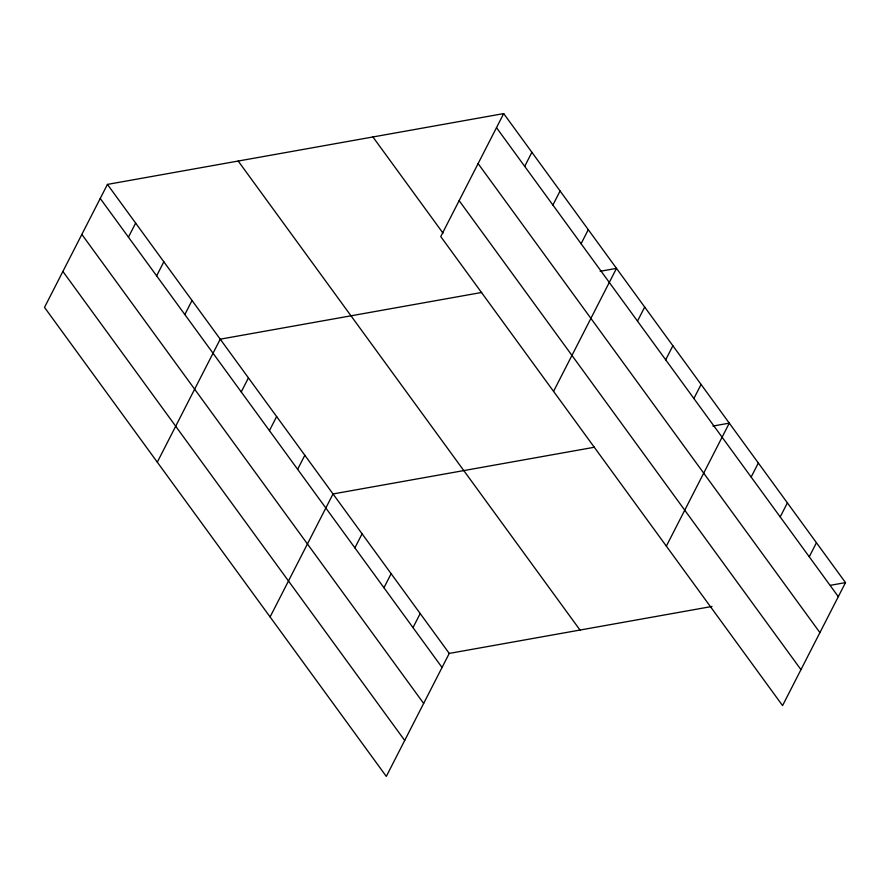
<?xml version="1.0" encoding="UTF-8"?>
<svg xmlns="http://www.w3.org/2000/svg" width="890" height="890" viewBox="0 0 890 890"><rect width="100%" height="100%" fill="white"/><g stroke="black" fill="none" stroke-linecap="round" stroke-linejoin="round"><path stroke-width="1.33" d="M503.696 113.597L440.75 236.584L782.566 705.592L845.5 582.605L503.696 113.597L107.434 184.408L44.5 307.395L386.305 776.403L449.25 653.416L712.011 606.457M128.438 237.163L135.636 223.101M156.64 275.856L163.838 261.793M184.842 314.548L192.029 300.486M157.296 462.166L220.231 339.179L481.646 292.465M241.235 391.934L248.432 377.872M269.436 430.627L276.634 416.565M297.638 469.319L304.825 455.257M270.093 616.937L333.027 493.95L594.442 447.236M524.7 166.352L531.886 152.29M354.887 547.873L362.085 533.822M552.901 205.045L560.088 190.983M383.946 587.745L391.133 573.683M581.092 243.738L588.29 229.676M412.993 627.606L420.191 613.555M553.558 391.355L616.492 268.368L600.138 271.294M637.496 321.123L644.683 307.061M665.698 359.816L672.885 345.754M693.889 398.509L701.086 384.447M666.354 546.126L729.288 423.139L712.935 426.065M751.149 477.062L758.336 463.011M780.196 516.934L787.394 502.872M809.255 556.795L816.442 542.733M830.515 585.286L845.5 582.605M496.498 127.659L838.302 596.656M478.108 163.604L819.913 632.612M459.151 200.639L800.956 669.647M372.932 136.971L443.02 233.147M238.197 161.046L580.013 630.053M107.434 184.408L449.25 653.416M100.236 198.47L442.052 667.478M81.847 234.415L423.651 703.423M62.89 271.45L404.705 740.458"/></g></svg>
